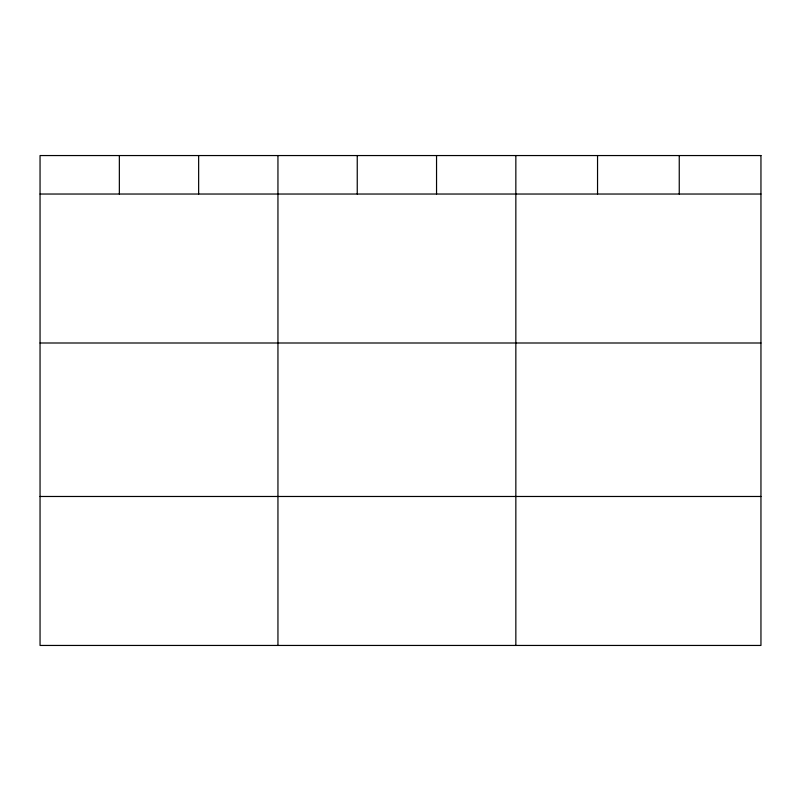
<?xml version="1.0" encoding="UTF-8"?>
<svg xmlns="http://www.w3.org/2000/svg" width="801" height="801" viewBox="0 0 801 801"><rect width="100%" height="100%" fill="white"/><g stroke="black" fill="none" stroke-linecap="round" stroke-linejoin="round"><path stroke-width="1.2" d="M40.05 194.032L760.95 194.032M40.05 342.998L760.95 342.998M40.05 496.48L760.95 496.48M679.248 155.554L679.248 194.032M597.546 155.554L597.546 194.032M515.844 155.554L515.844 645.446M436.545 155.554L436.545 194.032M357.246 155.554L357.246 194.032M277.947 155.554L277.947 645.446M198.648 155.554L198.648 194.032M119.349 155.554L119.349 194.032M760.95 155.554L40.05 155.554L40.05 645.446L760.95 645.446L760.95 155.554"/></g></svg>
